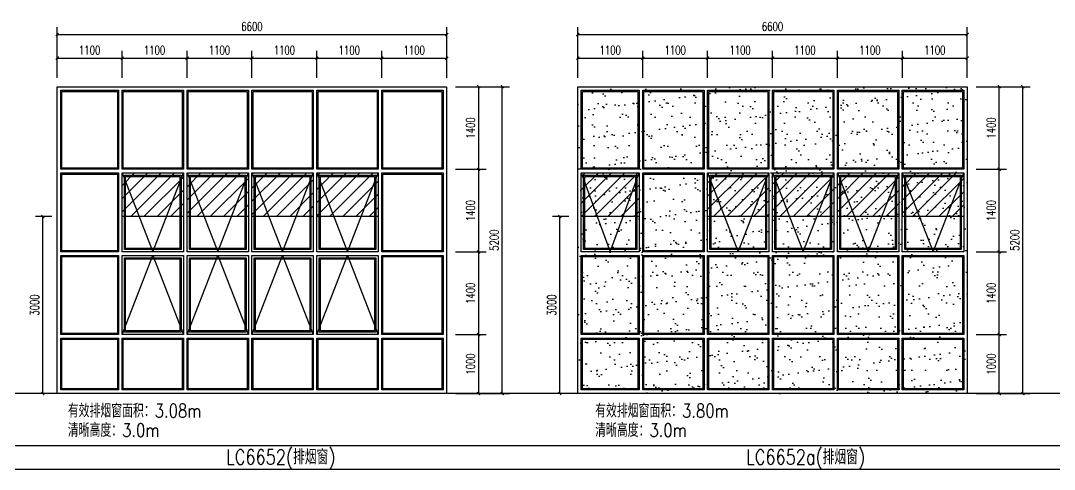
# Model space of a CAD drawing. Extents: x 1738711 to 2346805, y 1189731 to 2516152.
# Drawn here: x 1991942 to 2009458, y 1293104 to 1300707 of the extents above; entities that cross this region are included whole.
import ezdxf

# ---------------------------------------------------------------- set-up
doc = ezdxf.new("R2010")
doc.units = 0
doc.header["$LTSCALE"] = 1000
doc.header["$MEASUREMENT"] = 0
doc.linetypes.add('复件 140224通州运河二期售楼部条件图_t3$0$X-ME SHAFT SH$0$X-B2$0$WATER_LINE', pattern=[0])
for name, color, linetype in [('DOTE', 1, 'Continuous'), ('PUB_DIM', 3, 'Continuous'), ('PUB_TEXT', 7, 'Continuous'), ('WINDOW', 144, 'Continuous'), ('看线', 8, 'Continuous')]:
    doc.layers.add(name, color=color, linetype=linetype)
doc.styles.add('_TCH_DIM_T3', font='SIMPLEX', dxfattribs={"width": 0.705882, "bigfont": 'GBCBIG'})
doc.styles.add('HZ', font='rs', dxfattribs={"bigfont": 'hztxt'})
doc.dimstyles.new('_TCH_ARCH&&50', dxfattribs={"dimtxt": 148.75, "dimasz": 50, "dimexe": 125, "dimexo": 150, "dimgap": 63.125, "dimtad": 1, "dimdec": 0, "dimzin": 0, "dimdsep": 46, "dimtxsty": '_TCH_DIM_T3', "dimblk": 'ARCHTICK', "dimcen": 0.09, "dimclrt": 7, "dimazin": 2, "dimtfac": 1, "dimtdec": 0, "dimtix": 1, "dimtmove": 2, "dimatfit": 3, "dimfxl": 50, "dimtolj": 1, "dimtzin": 0, "dimarcsym": 0})
pattern_1 = [(45, (0, 0), (-112.253202, 112.253202), [])]

# ---------------------------------------------------------------- blocks, each defined once
blk = doc.blocks.new('h5eahgrehreh')
at = {"layer": 'WINDOW', "color": 4, "linetype": '复件 140224通州运河二期售楼部条件图_t3$0$X-ME SHAFT SH$0$X-B2$0$WATER_LINE'}
blk.add_lwpolyline([(1984903, 1276038), (1991503, 1276038), (1991503, 1270838), (1984903, 1270838)], close=True, dxfattribs=at)
at = {"layer": 'WINDOW', "linetype": '复件 140224通州运河二期售楼部条件图_t3$0$X-ME SHAFT SH$0$X-B2$0$WATER_LINE'}
for points in [[(1985943, 1275978), (1985943, 1274638), (1984963, 1274638), (1984963, 1275978), (1985943, 1275978)], [(1987043, 1275978), (1987043, 1274638), (1986003, 1274638), (1986003, 1275978), (1987043, 1275978)], [(1988143, 1275978), (1988143, 1274638), (1987103, 1274638), (1987103, 1275978), (1988143, 1275978)], [(1989243, 1275978), (1989243, 1274638), (1988203, 1274638), (1988203, 1275978), (1989243, 1275978)], [(1990343, 1275978), (1990343, 1274638), (1989303, 1274638), (1989303, 1275978), (1990343, 1275978)], [(1990403, 1275978), (1991443, 1275978), (1991443, 1274638), (1990403, 1274638), (1990403, 1275978)], [(1984963, 1273238), (1984963, 1274578), (1985943, 1274578), (1985943, 1273238), (1984963, 1273238)], [(1986003, 1273238), (1986003, 1274578), (1987043, 1274578), (1987043, 1273238), (1986003, 1273238)], [(1987103, 1273238), (1987103, 1274578), (1988143, 1274578), (1988143, 1273238), (1987103, 1273238)], [(1988203, 1273238), (1988203, 1274578), (1989243, 1274578), (1989243, 1273238), (1988203, 1273238)], [(1989303, 1273238), (1989303, 1274578), (1990343, 1274578), (1990343, 1273238), (1989303, 1273238)], [(1991443, 1274578), (1991443, 1273238), (1990403, 1273238), (1990403, 1274578), (1991443, 1274578)], [(1984963, 1271838), (1984963, 1273178), (1985943, 1273178), (1985943, 1271838), (1984963, 1271838)], [(1986003, 1271838), (1986003, 1273178), (1987043, 1273178), (1987043, 1271838), (1986003, 1271838)], [(1987103, 1271838), (1987103, 1273178), (1988143, 1273178), (1988143, 1271838), (1987103, 1271838)], [(1988203, 1271838), (1988203, 1273178), (1989243, 1273178), (1989243, 1271838), (1988203, 1271838)], [(1989303, 1271838), (1989303, 1273178), (1990343, 1273178), (1990343, 1271838), (1989303, 1271838)], [(1991443, 1273178), (1991443, 1271838), (1990403, 1271838), (1990403, 1273178), (1991443, 1273178)], [(1985943, 1270898), (1984963, 1270898), (1984963, 1271778), (1985943, 1271778), (1985943, 1270898)], [(1987043, 1270898), (1986003, 1270898), (1986003, 1271778), (1987043, 1271778), (1987043, 1270898)], [(1988143, 1270898), (1987103, 1270898), (1987103, 1271778), (1988143, 1271778), (1988143, 1270898)], [(1989243, 1270898), (1988203, 1270898), (1988203, 1271778), (1989243, 1271778), (1989243, 1270898)], [(1990343, 1270898), (1989303, 1270898), (1989303, 1271778), (1990343, 1271778), (1990343, 1270898)], [(1991443, 1271778), (1991443, 1270898), (1990403, 1270898), (1990403, 1271778), (1991443, 1271778)]]:
    blk.add_lwpolyline(points, dxfattribs=at)
for points in [[(1985923, 1275958), (1985923, 1274658), (1984983, 1274658), (1984983, 1275958)], [(1987023, 1275958), (1987023, 1274658), (1986023, 1274658), (1986023, 1275958)], [(1988123, 1275958), (1988123, 1274658), (1987123, 1274658), (1987123, 1275958)], [(1989223, 1275958), (1989223, 1274658), (1988223, 1274658), (1988223, 1275958)], [(1990323, 1275958), (1990323, 1274658), (1989323, 1274658), (1989323, 1275958)], [(1990423, 1275958), (1991423, 1275958), (1991423, 1274658), (1990423, 1274658)], [(1984983, 1273258), (1984983, 1274558), (1985923, 1274558), (1985923, 1273258)], [(1986043, 1273278), (1986043, 1274538), (1987003, 1274538), (1987003, 1273278)], [(1986063, 1273298), (1986063, 1274518), (1986983, 1274518), (1986983, 1273298)], [(1987143, 1273278), (1987143, 1274538), (1988103, 1274538), (1988103, 1273278)], [(1987163, 1273298), (1987163, 1274518), (1988083, 1274518), (1988083, 1273298)], [(1988243, 1273278), (1988243, 1274538), (1989203, 1274538), (1989203, 1273278)], [(1988263, 1273298), (1988263, 1274518), (1989183, 1274518), (1989183, 1273298)], [(1989343, 1273278), (1989343, 1274538), (1990303, 1274538), (1990303, 1273278)], [(1989363, 1273298), (1989363, 1274518), (1990283, 1274518), (1990283, 1273298)], [(1991423, 1274558), (1991423, 1273258), (1990423, 1273258), (1990423, 1274558)], [(1984983, 1271858), (1984983, 1273158), (1985923, 1273158), (1985923, 1271858)], [(1986043, 1271878), (1986043, 1273138), (1987003, 1273138), (1987003, 1271878)], [(1986063, 1271898), (1986063, 1273118), (1986983, 1273118), (1986983, 1271898)], [(1987143, 1271878), (1987143, 1273138), (1988103, 1273138), (1988103, 1271878)], [(1987163, 1271898), (1987163, 1273118), (1988083, 1273118), (1988083, 1271898)], [(1988243, 1271878), (1988243, 1273138), (1989203, 1273138), (1989203, 1271878)], [(1988263, 1271898), (1988263, 1273118), (1989183, 1273118), (1989183, 1271898)], [(1989343, 1271878), (1989343, 1273138), (1990303, 1273138), (1990303, 1271878)], [(1989363, 1271898), (1989363, 1273118), (1990283, 1273118), (1990283, 1271898)], [(1991423, 1273158), (1991423, 1271858), (1990423, 1271858), (1990423, 1273158)], [(1985923, 1270918), (1984983, 1270918), (1984983, 1271758), (1985923, 1271758)], [(1987023, 1270918), (1986023, 1270918), (1986023, 1271758), (1987023, 1271758)], [(1988123, 1270918), (1987123, 1270918), (1987123, 1271758), (1988123, 1271758)], [(1989223, 1270918), (1988223, 1270918), (1988223, 1271758), (1989223, 1271758)], [(1990323, 1270918), (1989323, 1270918), (1989323, 1271758), (1990323, 1271758)], [(1991423, 1271758), (1991423, 1270918), (1990423, 1270918), (1990423, 1271758)]]:
    blk.add_lwpolyline(points, close=True, dxfattribs=at)
at = {"layer": '看线'}
for points in [[(1986003, 1274578), (1986523, 1273238), (1987043, 1274578)], [(1987103, 1274578), (1987623, 1273238), (1988143, 1274578)], [(1988203, 1274578), (1988723, 1273238), (1989243, 1274578)], [(1989303, 1274578), (1989823, 1273238), (1990343, 1274578)], [(1986003, 1271838), (1986523, 1273178), (1987043, 1271838)], [(1987103, 1271838), (1987623, 1273178), (1988143, 1271838)], [(1988203, 1271838), (1988723, 1273178), (1989243, 1271838)], [(1989303, 1271838), (1989823, 1273178), (1990343, 1271838)]]:
    blk.add_lwpolyline(points, dxfattribs=at)
blk = doc.blocks.new('jrtshjearhreh')
at = {"layer": '看线'}
h = blk.add_hatch(dxfattribs=at)
h.set_pattern_fill('碎沙', color=256, scale=150, style=0)
h.set_pattern_definition([(37.5, (-209855.82, -577681.4), (-12.000235, 367.059928), [0, -289.56, 0, -323.85, 0, -309.5625]), (7.5, (-209855.8, -577681.4), (337.14246, 537.618825), [0, -156.21, 0, -260.985, 0, -100.0125]), (327.5, (-210090.13, -577681.4), (593.244278, 1.07789), [0, -95.25, 0, -342.9, 0, -447.675]), (317.5, (-210090.13, -577681.4), (572.66734, 167.19699), [0, -47.625, 0, -224.79, 0, -257.175])])
h.paths.add_polyline_path([(2000166, 1299258), (1993566, 1299258), (1993566, 1294058), (2000166, 1294058)])
at = {"layer": 'WINDOW', "color": 4, "linetype": '复件 140224通州运河二期售楼部条件图_t3$0$X-ME SHAFT SH$0$X-B2$0$WATER_LINE'}
blk.add_lwpolyline([(1993566, 1299258), (2000166, 1299258), (2000166, 1294058), (1993566, 1294058)], close=True, dxfattribs=at)
at = {"layer": 'WINDOW', "linetype": '复件 140224通州运河二期售楼部条件图_t3$0$X-ME SHAFT SH$0$X-B2$0$WATER_LINE'}
for points in [[(1994606, 1299198), (1994606, 1297858), (1993626, 1297858), (1993626, 1299198), (1994606, 1299198)], [(1995706, 1299198), (1995706, 1297858), (1994666, 1297858), (1994666, 1299198), (1995706, 1299198)], [(1996806, 1299198), (1996806, 1297858), (1995766, 1297858), (1995766, 1299198), (1996806, 1299198)], [(1997906, 1299198), (1997906, 1297858), (1996866, 1297858), (1996866, 1299198), (1997906, 1299198)], [(1999006, 1299198), (1999006, 1297858), (1997966, 1297858), (1997966, 1299198), (1999006, 1299198)], [(1999066, 1299198), (2000106, 1299198), (2000106, 1297858), (1999066, 1297858), (1999066, 1299198)], [(1993626, 1296458), (1993626, 1297798), (1994606, 1297798), (1994606, 1296458), (1993626, 1296458)], [(1994666, 1296458), (1994666, 1297798), (1995706, 1297798), (1995706, 1296458), (1994666, 1296458)], [(1995766, 1296458), (1995766, 1297798), (1996806, 1297798), (1996806, 1296458), (1995766, 1296458)], [(1996866, 1296458), (1996866, 1297798), (1997906, 1297798), (1997906, 1296458), (1996866, 1296458)], [(1997966, 1296458), (1997966, 1297798), (1999006, 1297798), (1999006, 1296458), (1997966, 1296458)], [(2000106, 1297798), (2000106, 1296458), (1999066, 1296458), (1999066, 1297798), (2000106, 1297798)], [(1993626, 1295058), (1993626, 1296398), (1994606, 1296398), (1994606, 1295058), (1993626, 1295058)], [(1994666, 1295058), (1994666, 1296398), (1995706, 1296398), (1995706, 1295058), (1994666, 1295058)], [(1995766, 1295058), (1995766, 1296398), (1996806, 1296398), (1996806, 1295058), (1995766, 1295058)], [(1996866, 1295058), (1996866, 1296398), (1997906, 1296398), (1997906, 1295058), (1996866, 1295058)], [(1997966, 1295058), (1997966, 1296398), (1999006, 1296398), (1999006, 1295058), (1997966, 1295058)], [(2000106, 1296398), (2000106, 1295058), (1999066, 1295058), (1999066, 1296398), (2000106, 1296398)], [(1994606, 1294118), (1993626, 1294118), (1993626, 1294998), (1994606, 1294998), (1994606, 1294118)], [(1995706, 1294118), (1994666, 1294118), (1994666, 1294998), (1995706, 1294998), (1995706, 1294118)], [(1996806, 1294118), (1995766, 1294118), (1995766, 1294998), (1996806, 1294998), (1996806, 1294118)], [(1997906, 1294118), (1996866, 1294118), (1996866, 1294998), (1997906, 1294998), (1997906, 1294118)], [(1999006, 1294118), (1997966, 1294118), (1997966, 1294998), (1999006, 1294998), (1999006, 1294118)], [(2000106, 1294998), (2000106, 1294118), (1999066, 1294118), (1999066, 1294998), (2000106, 1294998)]]:
    blk.add_lwpolyline(points, dxfattribs=at)
for points in [[(1994586, 1299178), (1994586, 1297878), (1993646, 1297878), (1993646, 1299178)], [(1995686, 1299178), (1995686, 1297878), (1994686, 1297878), (1994686, 1299178)], [(1996786, 1299178), (1996786, 1297878), (1995786, 1297878), (1995786, 1299178)], [(1997886, 1299178), (1997886, 1297878), (1996886, 1297878), (1996886, 1299178)], [(1998986, 1299178), (1998986, 1297878), (1997986, 1297878), (1997986, 1299178)], [(1999086, 1299178), (2000086, 1299178), (2000086, 1297878), (1999086, 1297878)], [(1993666, 1296498), (1993666, 1297758), (1994566, 1297758), (1994566, 1296498)], [(1993686, 1296518), (1993686, 1297738), (1994546, 1297738), (1994546, 1296518)], [(1994686, 1296478), (1994686, 1297778), (1995686, 1297778), (1995686, 1296478)], [(1995806, 1296498), (1995806, 1297758), (1996766, 1297758), (1996766, 1296498)], [(1995826, 1296518), (1995826, 1297738), (1996746, 1297738), (1996746, 1296518)], [(1996906, 1296498), (1996906, 1297758), (1997866, 1297758), (1997866, 1296498)], [(1996926, 1296518), (1996926, 1297738), (1997846, 1297738), (1997846, 1296518)], [(1998006, 1296498), (1998006, 1297758), (1998966, 1297758), (1998966, 1296498)], [(1998026, 1296518), (1998026, 1297738), (1998946, 1297738), (1998946, 1296518)], [(2000066, 1297758), (2000066, 1296498), (1999106, 1296498), (1999106, 1297758)], [(2000046, 1297738), (2000046, 1296518), (1999126, 1296518), (1999126, 1297738)], [(1993646, 1295078), (1993646, 1296378), (1994586, 1296378), (1994586, 1295078)], [(1994686, 1295078), (1994686, 1296378), (1995686, 1296378), (1995686, 1295078)], [(1995786, 1295078), (1995786, 1296378), (1996786, 1296378), (1996786, 1295078)], [(1996886, 1295078), (1996886, 1296378), (1997886, 1296378), (1997886, 1295078)], [(1997986, 1295078), (1997986, 1296378), (1998986, 1296378), (1998986, 1295078)], [(2000086, 1296378), (2000086, 1295078), (1999086, 1295078), (1999086, 1296378)], [(1994586, 1294138), (1993646, 1294138), (1993646, 1294978), (1994586, 1294978)], [(1995686, 1294138), (1994686, 1294138), (1994686, 1294978), (1995686, 1294978)], [(1996786, 1294138), (1995786, 1294138), (1995786, 1294978), (1996786, 1294978)], [(1997886, 1294138), (1996886, 1294138), (1996886, 1294978), (1997886, 1294978)], [(1998986, 1294138), (1997986, 1294138), (1997986, 1294978), (1998986, 1294978)], [(2000086, 1294978), (2000086, 1294138), (1999086, 1294138), (1999086, 1294978)]]:
    blk.add_lwpolyline(points, close=True, dxfattribs=at)
at = {"layer": '看线'}
for points in [[(1993626, 1297798), (1994116, 1296458), (1994606, 1297798)], [(1995766, 1297798), (1996286, 1296458), (1996806, 1297798)], [(1996866, 1297798), (1997386, 1296458), (1997906, 1297798)], [(1997966, 1297798), (1998486, 1296458), (1999006, 1297798)], [(1999066, 1297798), (1999586, 1296458), (2000106, 1297798)]]:
    blk.add_lwpolyline(points, dxfattribs=at)
blk = doc.blocks.new('_ArchTick')
at = {"color": 0, "linetype": 'ByBlock', "const_width": 0.4}
blk.add_lwpolyline([(-0.5, -0.5), (0.5, 0.5)], dxfattribs=at)
blk = doc.blocks.new('*D238')
at = {"layer": 'Defpoints', "color": 0, "transparency": 16777216}
for p in [(2001078, 1297388), (2001383, 1297388), (2001383, 1294388)]:
    blk.add_point(p, dxfattribs=at)
at = {"layer": 'PUB_DIM', "color": 0, "lineweight": -2, "transparency": 16777216}
for p, q in [((2001233, 1297388), (2000953, 1297388)), ((2001078, 1294388), (2001078, 1297388)), ((2001233, 1294388), (2000953, 1294388))]:
    blk.add_line(p, q, dxfattribs=at)
at = {"layer": 'PUB_DIM', "color": 0, "lineweight": -2, "transparency": 16777216, "xscale": 50, "yscale": 50, "zscale": 50}
for p, rotation in [((2001078, 1297388), 90), ((2001078, 1294388), 270)]:
    blk.add_blockref('_ArchTick', p, dxfattribs=dict(at, rotation=rotation))
at = {"layer": 'PUB_DIM', "color": 7, "transparency": 16777216, "insert": (2000940, 1295888), "char_height": 148.8, "attachment_point": 5, "rotation": 90, "style": '_TCH_DIM_T3'}
blk.add_mtext('\\A1;3000', dxfattribs=at)
blk = doc.blocks.new('*D239')
at = {"layer": 'Defpoints', "color": 0, "transparency": 16777216}
for p in [(1992316, 1297388), (1992621, 1297388), (1992621, 1294388)]:
    blk.add_point(p, dxfattribs=at)
at = {"layer": 'PUB_DIM', "color": 0, "lineweight": -2, "transparency": 16777216}
for p, q in [((1992471, 1297388), (1992191, 1297388)), ((1992316, 1294388), (1992316, 1297388)), ((1992471, 1294388), (1992191, 1294388))]:
    blk.add_line(p, q, dxfattribs=at)
at = {"layer": 'PUB_DIM', "color": 0, "lineweight": -2, "transparency": 16777216, "xscale": 50, "yscale": 50, "zscale": 50}
for p, rotation in [((1992316, 1297388), 90), ((1992316, 1294388), 270)]:
    blk.add_blockref('_ArchTick', p, dxfattribs=dict(at, rotation=rotation))
at = {"layer": 'PUB_DIM', "color": 7, "transparency": 16777216, "insert": (1992178, 1295888), "char_height": 148.8, "attachment_point": 5, "rotation": 90, "style": '_TCH_DIM_T3'}
blk.add_mtext('\\A1;3000', dxfattribs=at)
blk = doc.blocks.new('*D907')
at = {"layer": 'Defpoints', "color": 0, "transparency": 16777216}
for p in [(2007983, 1300472), (2001383, 1299988), (2007983, 1299988)]:
    blk.add_point(p, dxfattribs=at)
at = {"layer": 'PUB_DIM', "color": 0, "lineweight": -2, "transparency": 16777216}
for p, q in [((2001383, 1300138), (2001383, 1300597)), ((2007983, 1300138), (2007983, 1300597)), ((2001383, 1300472), (2007983, 1300472))]:
    blk.add_line(p, q, dxfattribs=at)
at = {"layer": 'PUB_DIM', "color": 0, "lineweight": -2, "transparency": 16777216, "xscale": 50, "yscale": 50, "zscale": 50, "rotation": 180}
blk.add_blockref('_ArchTick', (2001383, 1300472), dxfattribs=at)
at = {"layer": 'PUB_DIM', "color": 0, "lineweight": -2, "transparency": 16777216, "xscale": 50, "yscale": 50, "zscale": 50}
blk.add_blockref('_ArchTick', (2007983, 1300472), dxfattribs=at)
at = {"layer": 'PUB_DIM', "color": 7, "transparency": 16777216, "insert": (2004683, 1300609), "char_height": 148.8, "attachment_point": 5, "style": '_TCH_DIM_T3'}
blk.add_mtext('\\A1;6600', dxfattribs=at)
blk = doc.blocks.new('*D908')
at = {"layer": 'Defpoints', "color": 0, "transparency": 16777216}
for p in [(2002483, 1300072), (2001383, 1299588), (2002483, 1299588)]:
    blk.add_point(p, dxfattribs=at)
at = {"layer": 'PUB_DIM', "color": 0, "lineweight": -2, "transparency": 16777216}
for p, q in [((2001383, 1299738), (2001383, 1300197)), ((2001383, 1300072), (2002483, 1300072)), ((2002483, 1299738), (2002483, 1300197))]:
    blk.add_line(p, q, dxfattribs=at)
at = {"layer": 'PUB_DIM', "color": 0, "lineweight": -2, "transparency": 16777216, "xscale": 50, "yscale": 50, "zscale": 50, "rotation": 180}
blk.add_blockref('_ArchTick', (2001383, 1300072), dxfattribs=at)
at = {"layer": 'PUB_DIM', "color": 0, "lineweight": -2, "transparency": 16777216, "xscale": 50, "yscale": 50, "zscale": 50}
blk.add_blockref('_ArchTick', (2002483, 1300072), dxfattribs=at)
at = {"layer": 'PUB_DIM', "color": 7, "transparency": 16777216, "insert": (2001933, 1300209), "char_height": 148.8, "attachment_point": 5, "style": '_TCH_DIM_T3'}
blk.add_mtext('\\A1;1100', dxfattribs=at)
blk = doc.blocks.new('*D909')
at = {"layer": 'Defpoints', "color": 0, "transparency": 16777216}
for p in [(2003583, 1300072), (2002483, 1299588), (2003583, 1299588)]:
    blk.add_point(p, dxfattribs=at)
at = {"layer": 'PUB_DIM', "color": 0, "lineweight": -2, "transparency": 16777216}
for p, q in [((2002483, 1299738), (2002483, 1300197)), ((2002483, 1300072), (2003583, 1300072)), ((2003583, 1299738), (2003583, 1300197))]:
    blk.add_line(p, q, dxfattribs=at)
at = {"layer": 'PUB_DIM', "color": 0, "lineweight": -2, "transparency": 16777216, "xscale": 50, "yscale": 50, "zscale": 50, "rotation": 180}
blk.add_blockref('_ArchTick', (2002483, 1300072), dxfattribs=at)
at = {"layer": 'PUB_DIM', "color": 0, "lineweight": -2, "transparency": 16777216, "xscale": 50, "yscale": 50, "zscale": 50}
blk.add_blockref('_ArchTick', (2003583, 1300072), dxfattribs=at)
at = {"layer": 'PUB_DIM', "color": 7, "transparency": 16777216, "insert": (2003033, 1300209), "char_height": 148.8, "attachment_point": 5, "style": '_TCH_DIM_T3'}
blk.add_mtext('\\A1;1100', dxfattribs=at)
blk = doc.blocks.new('*D910')
at = {"layer": 'Defpoints', "color": 0, "transparency": 16777216}
for p in [(2004683, 1300072), (2003583, 1299588), (2004683, 1299588)]:
    blk.add_point(p, dxfattribs=at)
at = {"layer": 'PUB_DIM', "color": 0, "lineweight": -2, "transparency": 16777216}
for p, q in [((2003583, 1299738), (2003583, 1300197)), ((2003583, 1300072), (2004683, 1300072)), ((2004683, 1299738), (2004683, 1300197))]:
    blk.add_line(p, q, dxfattribs=at)
at = {"layer": 'PUB_DIM', "color": 0, "lineweight": -2, "transparency": 16777216, "xscale": 50, "yscale": 50, "zscale": 50, "rotation": 180}
blk.add_blockref('_ArchTick', (2003583, 1300072), dxfattribs=at)
at = {"layer": 'PUB_DIM', "color": 0, "lineweight": -2, "transparency": 16777216, "xscale": 50, "yscale": 50, "zscale": 50}
blk.add_blockref('_ArchTick', (2004683, 1300072), dxfattribs=at)
at = {"layer": 'PUB_DIM', "color": 7, "transparency": 16777216, "insert": (2004133, 1300209), "char_height": 148.8, "attachment_point": 5, "style": '_TCH_DIM_T3'}
blk.add_mtext('\\A1;1100', dxfattribs=at)
blk = doc.blocks.new('*D911')
at = {"layer": 'Defpoints', "color": 0, "transparency": 16777216}
for p in [(2005783, 1300072), (2004683, 1299588), (2005783, 1299588)]:
    blk.add_point(p, dxfattribs=at)
at = {"layer": 'PUB_DIM', "color": 0, "lineweight": -2, "transparency": 16777216}
for p, q in [((2004683, 1299738), (2004683, 1300197)), ((2004683, 1300072), (2005783, 1300072)), ((2005783, 1299738), (2005783, 1300197))]:
    blk.add_line(p, q, dxfattribs=at)
at = {"layer": 'PUB_DIM', "color": 0, "lineweight": -2, "transparency": 16777216, "xscale": 50, "yscale": 50, "zscale": 50, "rotation": 180}
blk.add_blockref('_ArchTick', (2004683, 1300072), dxfattribs=at)
at = {"layer": 'PUB_DIM', "color": 0, "lineweight": -2, "transparency": 16777216, "xscale": 50, "yscale": 50, "zscale": 50}
blk.add_blockref('_ArchTick', (2005783, 1300072), dxfattribs=at)
at = {"layer": 'PUB_DIM', "color": 7, "transparency": 16777216, "insert": (2005233, 1300209), "char_height": 148.8, "attachment_point": 5, "style": '_TCH_DIM_T3'}
blk.add_mtext('\\A1;1100', dxfattribs=at)
blk = doc.blocks.new('*D912')
at = {"layer": 'Defpoints', "color": 0, "transparency": 16777216}
for p in [(2006883, 1300072), (2005783, 1299588), (2006883, 1299588)]:
    blk.add_point(p, dxfattribs=at)
at = {"layer": 'PUB_DIM', "color": 0, "lineweight": -2, "transparency": 16777216}
for p, q in [((2005783, 1299738), (2005783, 1300197)), ((2005783, 1300072), (2006883, 1300072)), ((2006883, 1299738), (2006883, 1300197))]:
    blk.add_line(p, q, dxfattribs=at)
at = {"layer": 'PUB_DIM', "color": 0, "lineweight": -2, "transparency": 16777216, "xscale": 50, "yscale": 50, "zscale": 50, "rotation": 180}
blk.add_blockref('_ArchTick', (2005783, 1300072), dxfattribs=at)
at = {"layer": 'PUB_DIM', "color": 0, "lineweight": -2, "transparency": 16777216, "xscale": 50, "yscale": 50, "zscale": 50}
blk.add_blockref('_ArchTick', (2006883, 1300072), dxfattribs=at)
at = {"layer": 'PUB_DIM', "color": 7, "transparency": 16777216, "insert": (2006333, 1300209), "char_height": 148.8, "attachment_point": 5, "style": '_TCH_DIM_T3'}
blk.add_mtext('\\A1;1100', dxfattribs=at)
blk = doc.blocks.new('*D913')
at = {"layer": 'Defpoints', "color": 0, "transparency": 16777216}
for p in [(2007983, 1300072), (2006883, 1299588), (2007983, 1299588)]:
    blk.add_point(p, dxfattribs=at)
at = {"layer": 'PUB_DIM', "color": 0, "lineweight": -2, "transparency": 16777216}
for p, q in [((2006883, 1299738), (2006883, 1300197)), ((2006883, 1300072), (2007983, 1300072)), ((2007983, 1299738), (2007983, 1300197))]:
    blk.add_line(p, q, dxfattribs=at)
at = {"layer": 'PUB_DIM', "color": 0, "lineweight": -2, "transparency": 16777216, "xscale": 50, "yscale": 50, "zscale": 50, "rotation": 180}
blk.add_blockref('_ArchTick', (2006883, 1300072), dxfattribs=at)
at = {"layer": 'PUB_DIM', "color": 0, "lineweight": -2, "transparency": 16777216, "xscale": 50, "yscale": 50, "zscale": 50}
blk.add_blockref('_ArchTick', (2007983, 1300072), dxfattribs=at)
at = {"layer": 'PUB_DIM', "color": 7, "transparency": 16777216, "insert": (2007433, 1300209), "char_height": 148.8, "attachment_point": 5, "style": '_TCH_DIM_T3'}
blk.add_mtext('\\A1;1100', dxfattribs=at)
blk = doc.blocks.new('*D914')
at = {"layer": 'Defpoints', "color": 0, "transparency": 16777216}
for p in [(2008383, 1299588), (2008925, 1299588), (2008383, 1294388)]:
    blk.add_point(p, dxfattribs=at)
at = {"layer": 'PUB_DIM', "color": 0, "lineweight": -2, "transparency": 16777216}
for p, q in [((2008533, 1299588), (2009050, 1299588)), ((2008925, 1294388), (2008925, 1299588)), ((2008533, 1294388), (2009050, 1294388))]:
    blk.add_line(p, q, dxfattribs=at)
at = {"layer": 'PUB_DIM', "color": 0, "lineweight": -2, "transparency": 16777216, "xscale": 50, "yscale": 50, "zscale": 50}
for p, rotation in [((2008925, 1299588), 90), ((2008925, 1294388), 270)]:
    blk.add_blockref('_ArchTick', p, dxfattribs=dict(at, rotation=rotation))
at = {"layer": 'PUB_DIM', "color": 7, "transparency": 16777216, "insert": (2008788, 1296988), "char_height": 148.8, "attachment_point": 5, "rotation": 90, "style": '_TCH_DIM_T3'}
blk.add_mtext('\\A1;5200', dxfattribs=at)
blk = doc.blocks.new('*D915')
at = {"layer": 'Defpoints', "color": 0, "transparency": 16777216}
for p in [(2007983, 1295388), (2008525, 1295388), (2007983, 1294388)]:
    blk.add_point(p, dxfattribs=at)
at = {"layer": 'PUB_DIM', "color": 0, "lineweight": -2, "transparency": 16777216}
for p, q in [((2008133, 1295388), (2008650, 1295388)), ((2008525, 1294388), (2008525, 1295388)), ((2008133, 1294388), (2008650, 1294388))]:
    blk.add_line(p, q, dxfattribs=at)
at = {"layer": 'PUB_DIM', "color": 0, "lineweight": -2, "transparency": 16777216, "xscale": 50, "yscale": 50, "zscale": 50}
for p, rotation in [((2008525, 1295388), 90), ((2008525, 1294388), 270)]:
    blk.add_blockref('_ArchTick', p, dxfattribs=dict(at, rotation=rotation))
at = {"layer": 'PUB_DIM', "color": 7, "transparency": 16777216, "insert": (2008388, 1294888), "char_height": 148.8, "attachment_point": 5, "rotation": 90, "style": '_TCH_DIM_T3'}
blk.add_mtext('\\A1;1000', dxfattribs=at)
blk = doc.blocks.new('*D916')
at = {"layer": 'Defpoints', "color": 0, "transparency": 16777216}
for p in [(2007983, 1296788), (2008525, 1296788), (2007983, 1295388)]:
    blk.add_point(p, dxfattribs=at)
at = {"layer": 'PUB_DIM', "color": 0, "lineweight": -2, "transparency": 16777216}
for p, q in [((2008133, 1296788), (2008650, 1296788)), ((2008525, 1295388), (2008525, 1296788)), ((2008133, 1295388), (2008650, 1295388))]:
    blk.add_line(p, q, dxfattribs=at)
at = {"layer": 'PUB_DIM', "color": 0, "lineweight": -2, "transparency": 16777216, "xscale": 50, "yscale": 50, "zscale": 50}
for p, rotation in [((2008525, 1296788), 90), ((2008525, 1295388), 270)]:
    blk.add_blockref('_ArchTick', p, dxfattribs=dict(at, rotation=rotation))
at = {"layer": 'PUB_DIM', "color": 7, "transparency": 16777216, "insert": (2008388, 1296088), "char_height": 148.8, "attachment_point": 5, "rotation": 90, "style": '_TCH_DIM_T3'}
blk.add_mtext('\\A1;1400', dxfattribs=at)
blk = doc.blocks.new('*D917')
at = {"layer": 'Defpoints', "color": 0, "transparency": 16777216}
for p in [(2007983, 1298188), (2008525, 1298188), (2007983, 1296788)]:
    blk.add_point(p, dxfattribs=at)
at = {"layer": 'PUB_DIM', "color": 0, "lineweight": -2, "transparency": 16777216}
for p, q in [((2008133, 1298188), (2008650, 1298188)), ((2008525, 1296788), (2008525, 1298188)), ((2008133, 1296788), (2008650, 1296788))]:
    blk.add_line(p, q, dxfattribs=at)
at = {"layer": 'PUB_DIM', "color": 0, "lineweight": -2, "transparency": 16777216, "xscale": 50, "yscale": 50, "zscale": 50}
for p, rotation in [((2008525, 1298188), 90), ((2008525, 1296788), 270)]:
    blk.add_blockref('_ArchTick', p, dxfattribs=dict(at, rotation=rotation))
at = {"layer": 'PUB_DIM', "color": 7, "transparency": 16777216, "insert": (2008388, 1297488), "char_height": 148.8, "attachment_point": 5, "rotation": 90, "style": '_TCH_DIM_T3'}
blk.add_mtext('\\A1;1400', dxfattribs=at)
blk = doc.blocks.new('*D918')
at = {"layer": 'Defpoints', "color": 0, "transparency": 16777216}
for p in [(2007983, 1299588), (2008525, 1299588), (2007983, 1298188)]:
    blk.add_point(p, dxfattribs=at)
at = {"layer": 'PUB_DIM', "color": 0, "lineweight": -2, "transparency": 16777216}
for p, q in [((2008133, 1299588), (2008650, 1299588)), ((2008525, 1298188), (2008525, 1299588)), ((2008133, 1298188), (2008650, 1298188))]:
    blk.add_line(p, q, dxfattribs=at)
at = {"layer": 'PUB_DIM', "color": 0, "lineweight": -2, "transparency": 16777216, "xscale": 50, "yscale": 50, "zscale": 50}
for p, rotation in [((2008525, 1299588), 90), ((2008525, 1298188), 270)]:
    blk.add_blockref('_ArchTick', p, dxfattribs=dict(at, rotation=rotation))
at = {"layer": 'PUB_DIM', "color": 7, "transparency": 16777216, "insert": (2008388, 1298888), "char_height": 148.8, "attachment_point": 5, "rotation": 90, "style": '_TCH_DIM_T3'}
blk.add_mtext('\\A1;1400', dxfattribs=at)
blk = doc.blocks.new('*D919')
at = {"layer": 'Defpoints', "color": 0, "transparency": 16777216}
for p in [(1999161, 1300472), (1992561, 1299988), (1999161, 1299988)]:
    blk.add_point(p, dxfattribs=at)
at = {"layer": 'PUB_DIM', "color": 0, "lineweight": -2, "transparency": 16777216}
for p, q in [((1992561, 1300138), (1992561, 1300597)), ((1999161, 1300138), (1999161, 1300597)), ((1992561, 1300472), (1999161, 1300472))]:
    blk.add_line(p, q, dxfattribs=at)
at = {"layer": 'PUB_DIM', "color": 0, "lineweight": -2, "transparency": 16777216, "xscale": 50, "yscale": 50, "zscale": 50, "rotation": 180}
blk.add_blockref('_ArchTick', (1992561, 1300472), dxfattribs=at)
at = {"layer": 'PUB_DIM', "color": 0, "lineweight": -2, "transparency": 16777216, "xscale": 50, "yscale": 50, "zscale": 50}
blk.add_blockref('_ArchTick', (1999161, 1300472), dxfattribs=at)
at = {"layer": 'PUB_DIM', "color": 7, "transparency": 16777216, "insert": (1995861, 1300609), "char_height": 148.8, "attachment_point": 5, "style": '_TCH_DIM_T3'}
blk.add_mtext('\\A1;6600', dxfattribs=at)
blk = doc.blocks.new('*D920')
at = {"layer": 'Defpoints', "color": 0, "transparency": 16777216}
for p in [(1993661, 1300072), (1992561, 1299588), (1993661, 1299588)]:
    blk.add_point(p, dxfattribs=at)
at = {"layer": 'PUB_DIM', "color": 0, "lineweight": -2, "transparency": 16777216}
for p, q in [((1992561, 1299738), (1992561, 1300197)), ((1992561, 1300072), (1993661, 1300072)), ((1993661, 1299738), (1993661, 1300197))]:
    blk.add_line(p, q, dxfattribs=at)
at = {"layer": 'PUB_DIM', "color": 0, "lineweight": -2, "transparency": 16777216, "xscale": 50, "yscale": 50, "zscale": 50, "rotation": 180}
blk.add_blockref('_ArchTick', (1992561, 1300072), dxfattribs=at)
at = {"layer": 'PUB_DIM', "color": 0, "lineweight": -2, "transparency": 16777216, "xscale": 50, "yscale": 50, "zscale": 50}
blk.add_blockref('_ArchTick', (1993661, 1300072), dxfattribs=at)
at = {"layer": 'PUB_DIM', "color": 7, "transparency": 16777216, "insert": (1993111, 1300209), "char_height": 148.8, "attachment_point": 5, "style": '_TCH_DIM_T3'}
blk.add_mtext('\\A1;1100', dxfattribs=at)
blk = doc.blocks.new('*D921')
at = {"layer": 'Defpoints', "color": 0, "transparency": 16777216}
for p in [(1994761, 1300072), (1993661, 1299588), (1994761, 1299588)]:
    blk.add_point(p, dxfattribs=at)
at = {"layer": 'PUB_DIM', "color": 0, "lineweight": -2, "transparency": 16777216}
for p, q in [((1993661, 1299738), (1993661, 1300197)), ((1993661, 1300072), (1994761, 1300072)), ((1994761, 1299738), (1994761, 1300197))]:
    blk.add_line(p, q, dxfattribs=at)
at = {"layer": 'PUB_DIM', "color": 0, "lineweight": -2, "transparency": 16777216, "xscale": 50, "yscale": 50, "zscale": 50, "rotation": 180}
blk.add_blockref('_ArchTick', (1993661, 1300072), dxfattribs=at)
at = {"layer": 'PUB_DIM', "color": 0, "lineweight": -2, "transparency": 16777216, "xscale": 50, "yscale": 50, "zscale": 50}
blk.add_blockref('_ArchTick', (1994761, 1300072), dxfattribs=at)
at = {"layer": 'PUB_DIM', "color": 7, "transparency": 16777216, "insert": (1994211, 1300209), "char_height": 148.8, "attachment_point": 5, "style": '_TCH_DIM_T3'}
blk.add_mtext('\\A1;1100', dxfattribs=at)
blk = doc.blocks.new('*D922')
at = {"layer": 'Defpoints', "color": 0, "transparency": 16777216}
for p in [(1995861, 1300072), (1994761, 1299588), (1995861, 1299588)]:
    blk.add_point(p, dxfattribs=at)
at = {"layer": 'PUB_DIM', "color": 0, "lineweight": -2, "transparency": 16777216}
for p, q in [((1994761, 1299738), (1994761, 1300197)), ((1994761, 1300072), (1995861, 1300072)), ((1995861, 1299738), (1995861, 1300197))]:
    blk.add_line(p, q, dxfattribs=at)
at = {"layer": 'PUB_DIM', "color": 0, "lineweight": -2, "transparency": 16777216, "xscale": 50, "yscale": 50, "zscale": 50, "rotation": 180}
blk.add_blockref('_ArchTick', (1994761, 1300072), dxfattribs=at)
at = {"layer": 'PUB_DIM', "color": 0, "lineweight": -2, "transparency": 16777216, "xscale": 50, "yscale": 50, "zscale": 50}
blk.add_blockref('_ArchTick', (1995861, 1300072), dxfattribs=at)
at = {"layer": 'PUB_DIM', "color": 7, "transparency": 16777216, "insert": (1995311, 1300209), "char_height": 148.8, "attachment_point": 5, "style": '_TCH_DIM_T3'}
blk.add_mtext('\\A1;1100', dxfattribs=at)
blk = doc.blocks.new('*D923')
at = {"layer": 'Defpoints', "color": 0, "transparency": 16777216}
for p in [(1996961, 1300072), (1995861, 1299588), (1996961, 1299588)]:
    blk.add_point(p, dxfattribs=at)
at = {"layer": 'PUB_DIM', "color": 0, "lineweight": -2, "transparency": 16777216}
for p, q in [((1995861, 1299738), (1995861, 1300197)), ((1995861, 1300072), (1996961, 1300072)), ((1996961, 1299738), (1996961, 1300197))]:
    blk.add_line(p, q, dxfattribs=at)
at = {"layer": 'PUB_DIM', "color": 0, "lineweight": -2, "transparency": 16777216, "xscale": 50, "yscale": 50, "zscale": 50, "rotation": 180}
blk.add_blockref('_ArchTick', (1995861, 1300072), dxfattribs=at)
at = {"layer": 'PUB_DIM', "color": 0, "lineweight": -2, "transparency": 16777216, "xscale": 50, "yscale": 50, "zscale": 50}
blk.add_blockref('_ArchTick', (1996961, 1300072), dxfattribs=at)
at = {"layer": 'PUB_DIM', "color": 7, "transparency": 16777216, "insert": (1996411, 1300209), "char_height": 148.8, "attachment_point": 5, "style": '_TCH_DIM_T3'}
blk.add_mtext('\\A1;1100', dxfattribs=at)
blk = doc.blocks.new('*D924')
at = {"layer": 'Defpoints', "color": 0, "transparency": 16777216}
for p in [(1998061, 1300072), (1996961, 1299588), (1998061, 1299588)]:
    blk.add_point(p, dxfattribs=at)
at = {"layer": 'PUB_DIM', "color": 0, "lineweight": -2, "transparency": 16777216}
for p, q in [((1996961, 1299738), (1996961, 1300197)), ((1996961, 1300072), (1998061, 1300072)), ((1998061, 1299738), (1998061, 1300197))]:
    blk.add_line(p, q, dxfattribs=at)
at = {"layer": 'PUB_DIM', "color": 0, "lineweight": -2, "transparency": 16777216, "xscale": 50, "yscale": 50, "zscale": 50, "rotation": 180}
blk.add_blockref('_ArchTick', (1996961, 1300072), dxfattribs=at)
at = {"layer": 'PUB_DIM', "color": 0, "lineweight": -2, "transparency": 16777216, "xscale": 50, "yscale": 50, "zscale": 50}
blk.add_blockref('_ArchTick', (1998061, 1300072), dxfattribs=at)
at = {"layer": 'PUB_DIM', "color": 7, "transparency": 16777216, "insert": (1997511, 1300209), "char_height": 148.8, "attachment_point": 5, "style": '_TCH_DIM_T3'}
blk.add_mtext('\\A1;1100', dxfattribs=at)
blk = doc.blocks.new('*D925')
at = {"layer": 'Defpoints', "color": 0, "transparency": 16777216}
for p in [(1999161, 1300072), (1998061, 1299588), (1999161, 1299588)]:
    blk.add_point(p, dxfattribs=at)
at = {"layer": 'PUB_DIM', "color": 0, "lineweight": -2, "transparency": 16777216}
for p, q in [((1998061, 1299738), (1998061, 1300197)), ((1998061, 1300072), (1999161, 1300072)), ((1999161, 1299738), (1999161, 1300197))]:
    blk.add_line(p, q, dxfattribs=at)
at = {"layer": 'PUB_DIM', "color": 0, "lineweight": -2, "transparency": 16777216, "xscale": 50, "yscale": 50, "zscale": 50, "rotation": 180}
blk.add_blockref('_ArchTick', (1998061, 1300072), dxfattribs=at)
at = {"layer": 'PUB_DIM', "color": 0, "lineweight": -2, "transparency": 16777216, "xscale": 50, "yscale": 50, "zscale": 50}
blk.add_blockref('_ArchTick', (1999161, 1300072), dxfattribs=at)
at = {"layer": 'PUB_DIM', "color": 7, "transparency": 16777216, "insert": (1998611, 1300209), "char_height": 148.8, "attachment_point": 5, "style": '_TCH_DIM_T3'}
blk.add_mtext('\\A1;1100', dxfattribs=at)
blk = doc.blocks.new('*D926')
at = {"layer": 'Defpoints', "color": 0, "transparency": 16777216}
for p in [(1999561, 1299588), (2000103, 1299588), (1999561, 1294388)]:
    blk.add_point(p, dxfattribs=at)
at = {"layer": 'PUB_DIM', "color": 0, "lineweight": -2, "transparency": 16777216}
for p, q in [((1999711, 1299588), (2000228, 1299588)), ((2000103, 1294388), (2000103, 1299588)), ((1999711, 1294388), (2000228, 1294388))]:
    blk.add_line(p, q, dxfattribs=at)
at = {"layer": 'PUB_DIM', "color": 0, "lineweight": -2, "transparency": 16777216, "xscale": 50, "yscale": 50, "zscale": 50}
for p, rotation in [((2000103, 1299588), 90), ((2000103, 1294388), 270)]:
    blk.add_blockref('_ArchTick', p, dxfattribs=dict(at, rotation=rotation))
at = {"layer": 'PUB_DIM', "color": 7, "transparency": 16777216, "insert": (1999966, 1296988), "char_height": 148.8, "attachment_point": 5, "rotation": 90, "style": '_TCH_DIM_T3'}
blk.add_mtext('\\A1;5200', dxfattribs=at)
blk = doc.blocks.new('*D927')
at = {"layer": 'Defpoints', "color": 0, "transparency": 16777216}
for p in [(1999161, 1295388), (1999703, 1295388), (1999161, 1294388)]:
    blk.add_point(p, dxfattribs=at)
at = {"layer": 'PUB_DIM', "color": 0, "lineweight": -2, "transparency": 16777216}
for p, q in [((1999311, 1295388), (1999828, 1295388)), ((1999703, 1294388), (1999703, 1295388)), ((1999311, 1294388), (1999828, 1294388))]:
    blk.add_line(p, q, dxfattribs=at)
at = {"layer": 'PUB_DIM', "color": 0, "lineweight": -2, "transparency": 16777216, "xscale": 50, "yscale": 50, "zscale": 50}
for p, rotation in [((1999703, 1295388), 90), ((1999703, 1294388), 270)]:
    blk.add_blockref('_ArchTick', p, dxfattribs=dict(at, rotation=rotation))
at = {"layer": 'PUB_DIM', "color": 7, "transparency": 16777216, "insert": (1999566, 1294888), "char_height": 148.8, "attachment_point": 5, "rotation": 90, "style": '_TCH_DIM_T3'}
blk.add_mtext('\\A1;1000', dxfattribs=at)
blk = doc.blocks.new('*D928')
at = {"layer": 'Defpoints', "color": 0, "transparency": 16777216}
for p in [(1999161, 1296788), (1999703, 1296788), (1999161, 1295388)]:
    blk.add_point(p, dxfattribs=at)
at = {"layer": 'PUB_DIM', "color": 0, "lineweight": -2, "transparency": 16777216}
for p, q in [((1999311, 1296788), (1999828, 1296788)), ((1999703, 1295388), (1999703, 1296788)), ((1999311, 1295388), (1999828, 1295388))]:
    blk.add_line(p, q, dxfattribs=at)
at = {"layer": 'PUB_DIM', "color": 0, "lineweight": -2, "transparency": 16777216, "xscale": 50, "yscale": 50, "zscale": 50}
for p, rotation in [((1999703, 1296788), 90), ((1999703, 1295388), 270)]:
    blk.add_blockref('_ArchTick', p, dxfattribs=dict(at, rotation=rotation))
at = {"layer": 'PUB_DIM', "color": 7, "transparency": 16777216, "insert": (1999566, 1296088), "char_height": 148.8, "attachment_point": 5, "rotation": 90, "style": '_TCH_DIM_T3'}
blk.add_mtext('\\A1;1400', dxfattribs=at)
blk = doc.blocks.new('*D929')
at = {"layer": 'Defpoints', "color": 0, "transparency": 16777216}
for p in [(1999161, 1298188), (1999703, 1298188), (1999161, 1296788)]:
    blk.add_point(p, dxfattribs=at)
at = {"layer": 'PUB_DIM', "color": 0, "lineweight": -2, "transparency": 16777216}
for p, q in [((1999311, 1298188), (1999828, 1298188)), ((1999703, 1296788), (1999703, 1298188)), ((1999311, 1296788), (1999828, 1296788))]:
    blk.add_line(p, q, dxfattribs=at)
at = {"layer": 'PUB_DIM', "color": 0, "lineweight": -2, "transparency": 16777216, "xscale": 50, "yscale": 50, "zscale": 50}
for p, rotation in [((1999703, 1298188), 90), ((1999703, 1296788), 270)]:
    blk.add_blockref('_ArchTick', p, dxfattribs=dict(at, rotation=rotation))
at = {"layer": 'PUB_DIM', "color": 7, "transparency": 16777216, "insert": (1999566, 1297488), "char_height": 148.8, "attachment_point": 5, "rotation": 90, "style": '_TCH_DIM_T3'}
blk.add_mtext('\\A1;1400', dxfattribs=at)
blk = doc.blocks.new('*D930')
at = {"layer": 'Defpoints', "color": 0, "transparency": 16777216}
for p in [(1999161, 1299588), (1999703, 1299588), (1999161, 1298188)]:
    blk.add_point(p, dxfattribs=at)
at = {"layer": 'PUB_DIM', "color": 0, "lineweight": -2, "transparency": 16777216}
for p, q in [((1999311, 1299588), (1999828, 1299588)), ((1999703, 1298188), (1999703, 1299588)), ((1999311, 1298188), (1999828, 1298188))]:
    blk.add_line(p, q, dxfattribs=at)
at = {"layer": 'PUB_DIM', "color": 0, "lineweight": -2, "transparency": 16777216, "xscale": 50, "yscale": 50, "zscale": 50}
for p, rotation in [((1999703, 1299588), 90), ((1999703, 1298188), 270)]:
    blk.add_blockref('_ArchTick', p, dxfattribs=dict(at, rotation=rotation))
at = {"layer": 'PUB_DIM', "color": 7, "transparency": 16777216, "insert": (1999566, 1298888), "char_height": 148.8, "attachment_point": 5, "rotation": 90, "style": '_TCH_DIM_T3'}
blk.add_mtext('\\A1;1400', dxfattribs=at)

msp = doc.modelspace()

# ---------------------------------------------------------------- hatches: boundary and pattern name
at = {"layer": '看线'}
h = msp.add_hatch(dxfattribs=at)
h.set_pattern_fill('ANSI31', color=1, scale=100, style=0)
h.set_pattern_definition(pattern_1)
h.paths.add_polyline_path([(1993660.6, 1298128.1), (1994700.6, 1298128.1), (1994700.6, 1297388.1), (1993660.6, 1297388.1)])
h.paths.add_polyline_path([(1994760.6, 1298128.1), (1995800.6, 1298128.1), (1995800.6, 1297388.1), (1994760.6, 1297388.1)])
h.paths.add_polyline_path([(1995860.6, 1298128.1), (1996900.6, 1298128.1), (1996900.6, 1297388.1), (1995860.6, 1297388.1)])
h.paths.add_polyline_path([(1996960.6, 1298128.1), (1998000.6, 1298128.1), (1998000.6, 1297388.1), (1996960.6, 1297388.1)])
h = msp.add_hatch(dxfattribs=at)
h.set_pattern_fill('ANSI31', color=1, scale=100, style=0)
h.set_pattern_definition(pattern_1)
h.paths.add_polyline_path([(2001442.7, 1298128.1), (2002422.7, 1298128.1), (2002422.7, 1297388.1), (2001442.7, 1297388.1)])
h.paths.add_polyline_path([(2003582.7, 1298128.1), (2004622.7, 1298128.1), (2004622.7, 1297388.1), (2003582.7, 1297388.1)])
h.paths.add_polyline_path([(2004682.7, 1298128.1), (2005722.7, 1298128.1), (2005722.7, 1297388.1), (2004682.7, 1297388.1)])
h.paths.add_polyline_path([(2005782.7, 1298128.1), (2006822.7, 1298128.1), (2006822.7, 1297388.1), (2005782.7, 1297388.1)])
h.paths.add_polyline_path([(2006882.7, 1298128.1), (2007922.7, 1298128.1), (2007922.7, 1297388.1), (2006882.7, 1297388.1)])

# ---------------------------------------------------------------- linework, layer by layer
at = {"layer": 'DOTE'}
msp.add_line((2020233.1, 1294388.1), (1983183.1, 1294388.1), dxfattribs=at)
at = {"layer": '看线', "ltscale": 3}
for p, q in [((1983183.1, 1293505.2), (2020233.1, 1293505.2)), ((1983183.1, 1293105.2), (2020233.1, 1293105.2))]:
    msp.add_line(p, q, dxfattribs=at)
at = {"layer": '看线', "color": 1}
for points in [[(1993660.6, 1298128.1), (1994700.6, 1298128.1), (1994700.6, 1297388.1), (1993660.6, 1297388.1)], [(1994760.6, 1298128.1), (1995800.6, 1298128.1), (1995800.6, 1297388.1), (1994760.6, 1297388.1)], [(1995860.6, 1298128.1), (1996900.6, 1298128.1), (1996900.6, 1297388.1), (1995860.6, 1297388.1)], [(1996960.6, 1298128.1), (1998000.6, 1298128.1), (1998000.6, 1297388.1), (1996960.6, 1297388.1)], [(2001442.7, 1298128.1), (2002422.7, 1298128.1), (2002422.7, 1297388.1), (2001442.7, 1297388.1)], [(2003582.7, 1298128.1), (2004622.7, 1298128.1), (2004622.7, 1297388.1), (2003582.7, 1297388.1)], [(2004682.7, 1298128.1), (2005722.7, 1298128.1), (2005722.7, 1297388.1), (2004682.7, 1297388.1)], [(2005782.7, 1298128.1), (2006822.7, 1298128.1), (2006822.7, 1297388.1), (2005782.7, 1297388.1)], [(2006882.7, 1298128.1), (2007922.7, 1298128.1), (2007922.7, 1297388.1), (2006882.7, 1297388.1)]]:
    msp.add_lwpolyline(points, close=True, dxfattribs=at)

# ---------------------------------------------------------------- block references
msp.add_blockref('h5eahgrehreh', (7657.5, 23550.5))
msp.add_blockref('jrtshjearhreh', (7816.2, 330.5), dxfattribs=at)

# ---------------------------------------------------------------- texts
at = {"layer": 'PUB_TEXT', "style": 'HZ', "width": 0.8}
for s, height, p in [('有效排烟窗面积：3.08m', 230, (1992740.7, 1293981.7)), ('有效排烟窗面积：3.80m', 230, (2001677, 1293981.7)), ('清晰高度：3.0m', 230, (1992740.7, 1293652.8)), ('清晰高度：3.0m', 230, (2001677, 1293652.8)), ('LC6652(排烟窗)', 250, (1995424.5, 1293187.4)), ('LC6652a(排烟窗)', 250, (2004236.7, 1293187.4))]:
    msp.add_text(s, height=height, dxfattribs=at).set_placement(p)

# ---------------------------------------------------------------- dimensions: what is measured, and where the dimension line sits
at = {"layer": 'PUB_DIM'}
for p1, p2, distance, picture, middle in [((1992560.6, 1299988.1), (1999160.6, 1299988.1), 483.8, '*D919', (1995860.6, 1300609.5)), ((2001382.7, 1299988.1), (2007982.7, 1299988.1), 483.8, '*D907', (2004682.7, 1300609.5)), ((1992560.6, 1299588.1), (1993660.6, 1299588.1), 483.8, '*D920', (1993110.6, 1300209.5)), ((1993660.6, 1299588.1), (1994760.6, 1299588.1), 483.8, '*D921', (1994210.6, 1300209.5)), ((1994760.6, 1299588.1), (1995860.6, 1299588.1), 483.8, '*D922', (1995310.6, 1300209.5)), ((1995860.6, 1299588.1), (1996960.6, 1299588.1), 483.8, '*D923', (1996410.6, 1300209.5)), ((1996960.6, 1299588.1), (1998060.6, 1299588.1), 483.8, '*D924', (1997510.6, 1300209.5)), ((1998060.6, 1299588.1), (1999160.6, 1299588.1), 483.8, '*D925', (1998610.6, 1300209.5)), ((2001382.7, 1299588.1), (2002482.7, 1299588.1), 483.8, '*D908', (2001932.7, 1300209.5)), ((2002482.7, 1299588.1), (2003582.7, 1299588.1), 483.8, '*D909', (2003032.7, 1300209.5)), ((2003582.7, 1299588.1), (2004682.7, 1299588.1), 483.8, '*D910', (2004132.7, 1300209.5)), ((2004682.7, 1299588.1), (2005782.7, 1299588.1), 483.8, '*D911', (2005232.7, 1300209.5)), ((2005782.7, 1299588.1), (2006882.7, 1299588.1), 483.8, '*D912', (2006332.7, 1300209.5)), ((2006882.7, 1299588.1), (2007982.7, 1299588.1), 483.8, '*D913', (2007432.7, 1300209.5)), ((1999160.6, 1298188.1), (1999160.6, 1299588.1), -542.7, '*D930', (1999565.8, 1298888.1)), ((1999560.6, 1294388.1), (1999560.6, 1299588.1), -542.7, '*D926', (1999965.8, 1296988.1)), ((2007982.7, 1298188.1), (2007982.7, 1299588.1), -542.7, '*D918', (2008387.9, 1298888.1)), ((2008382.7, 1294388.1), (2008382.7, 1299588.1), -542.7, '*D914', (2008787.9, 1296988.1)), ((1999160.6, 1296788.1), (1999160.6, 1298188.1), -542.7, '*D929', (1999565.8, 1297488.1)), ((2007982.7, 1296788.1), (2007982.7, 1298188.1), -542.7, '*D917', (2008387.9, 1297488.1)), ((1992620.6, 1294388.1), (1992620.6, 1297388.1), 305.1, '*D239', (1992178, 1295888.1)), ((2001382.7, 1294388.1), (2001382.7, 1297388.1), 305.1, '*D238', (2000940.1, 1295888.1)), ((1999160.6, 1295388.1), (1999160.6, 1296788.1), -542.7, '*D928', (1999565.8, 1296088.1)), ((2007982.7, 1295388.1), (2007982.7, 1296788.1), -542.7, '*D916', (2008387.9, 1296088.1)), ((1999160.6, 1294388.1), (1999160.6, 1295388.1), -542.7, '*D927', (1999565.8, 1294888.1)), ((2007982.7, 1294388.1), (2007982.7, 1295388.1), -542.7, '*D915', (2008387.9, 1294888.1))]:
    dim = msp.add_aligned_dim(p1=p1, p2=p2, distance=distance, dimstyle='_TCH_ARCH&&50', dxfattribs=at)
    dim.commit()
    dim.dimension.update_dxf_attribs({"geometry": picture, "text_midpoint": middle})

doc.saveas('drawing.dxf')
